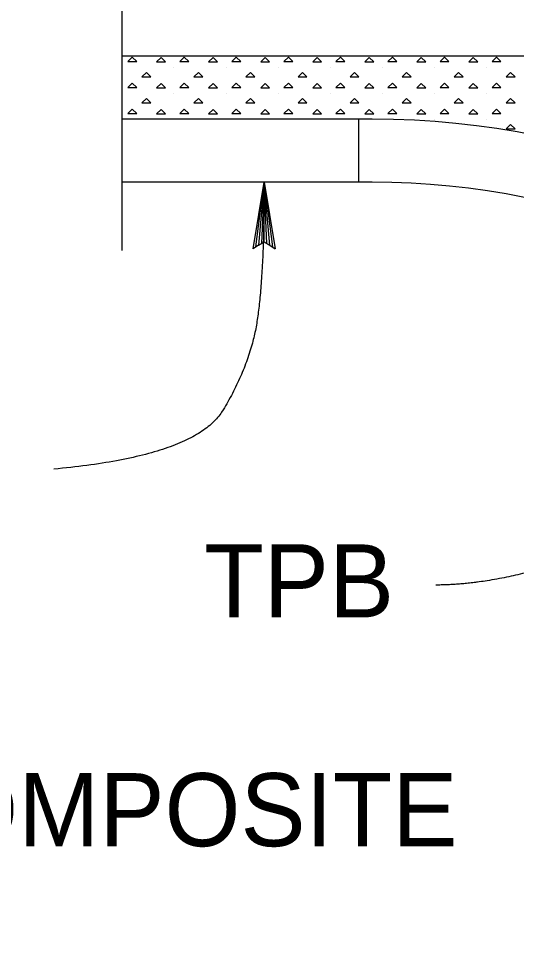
# Model space of a CAD drawing. Extents: x -893 to 867, y -474 to 712.
# Drawn here: x -650.9 to -601.4, y 1 to 92.2 of the extents above; entities that cross this region are included whole.
import ezdxf

# ---------------------------------------------------------------- set-up
doc = ezdxf.new("R2010")
doc.units = 0
for name, color, linetype in [('pp_PRESENTATION', 7, 'Continuous'), ('rd_EARTHWORK', 7, 'Continuous'), ('str_Concrete-A', 7, 'Continuous'), ('str_Text-A', 7, 'Continuous')]:
    doc.layers.add(name, color=color, linetype=linetype)

msp = doc.modelspace()

# ---------------------------------------------------------------- linework, layer by layer
at = {"layer": 'pp_PRESENTATION'}
msp.add_line((-640.587, 94.014), (-640.587, 69.243), dxfattribs=at)
at = {"layer": 'rd_EARTHWORK'}
for p, q in [((-640.01, 87.965), (-639.567, 88.408)), ((-640.01, 87.965), (-639.124, 87.965)), ((-639.567, 88.408), (-639.124, 87.965)), ((-637.145, 87.938), (-636.703, 88.381)), ((-637.145, 87.938), (-636.26, 87.938)), ((-636.703, 88.381), (-636.26, 87.938)), ((-634.843, 87.965), (-634.4, 88.408)), ((-634.843, 87.965), (-633.957, 87.965)), ((-634.4, 88.408), (-633.957, 87.965)), ((-631.978, 87.938), (-631.536, 88.381)), ((-631.978, 87.938), (-631.092, 87.938)), ((-631.536, 88.381), (-631.092, 87.938)), ((-629.676, 87.965), (-629.233, 88.408)), ((-629.676, 87.965), (-628.79, 87.965)), ((-629.233, 88.408), (-628.79, 87.965)), ((-626.811, 87.938), (-626.368, 88.381)), ((-626.811, 87.938), (-625.925, 87.938)), ((-626.368, 88.381), (-625.925, 87.938)), ((-624.508, 87.965), (-624.066, 88.408)), ((-624.508, 87.965), (-623.623, 87.965)), ((-624.066, 88.408), (-623.623, 87.965)), ((-621.644, 87.938), (-621.201, 88.381)), ((-621.644, 87.938), (-620.758, 87.938)), ((-621.201, 88.381), (-620.758, 87.938)), ((-619.341, 87.965), (-618.899, 88.408)), ((-619.341, 87.965), (-618.456, 87.965)), ((-618.899, 88.408), (-618.456, 87.965)), ((-616.477, 87.938), (-616.034, 88.381)), ((-616.477, 87.938), (-615.591, 87.938)), ((-616.034, 88.381), (-615.591, 87.938)), ((-614.174, 87.965), (-613.731, 88.408)), ((-614.174, 87.965), (-613.288, 87.965)), ((-613.731, 88.408), (-613.288, 87.965)), ((-611.309, 87.938), (-610.867, 88.381)), ((-611.309, 87.938), (-610.424, 87.938)), ((-610.867, 88.381), (-610.424, 87.938)), ((-609.007, 87.965), (-608.564, 88.408)), ((-609.007, 87.965), (-608.121, 87.965)), ((-608.564, 88.408), (-608.121, 87.965)), ((-606.142, 87.938), (-605.7, 88.381)), ((-606.142, 87.938), (-605.256, 87.938)), ((-605.7, 88.381), (-605.256, 87.938)), ((-603.84, 87.965), (-603.397, 88.408)), ((-603.84, 87.965), (-602.954, 87.965)), ((-603.397, 88.408), (-602.954, 87.965)), ((-640.587, 87.417), (-640.587, 87.417)), ((-640.587, 87.416), (-640.587, 87.417)), ((-638.608, 86.44), (-638.165, 86.883)), ((-638.165, 86.883), (-637.722, 86.44)), ((-635.42, 87.417), (-635.42, 87.417)), ((-635.42, 87.417), (-635.42, 87.417)), ((-635.42, 87.417), (-635.42, 87.417)), ((-635.42, 87.416), (-635.42, 87.417)), ((-633.44, 86.44), (-632.998, 86.883)), ((-632.998, 86.883), (-632.555, 86.44)), ((-630.253, 87.417), (-630.253, 87.417)), ((-630.253, 87.417), (-630.253, 87.417)), ((-630.253, 87.417), (-630.252, 87.417)), ((-630.253, 87.416), (-630.253, 87.417)), ((-628.273, 86.44), (-627.831, 86.883)), ((-627.831, 86.883), (-627.387, 86.44)), ((-625.086, 87.417), (-625.086, 87.417)), ((-625.086, 87.417), (-625.086, 87.417)), ((-625.086, 87.417), (-625.085, 87.417)), ((-625.086, 87.416), (-625.086, 87.417)), ((-623.106, 86.44), (-622.663, 86.883)), ((-622.663, 86.883), (-622.22, 86.44)), ((-619.919, 87.417), (-619.918, 87.417)), ((-619.918, 87.417), (-619.918, 87.417)), ((-619.918, 87.417), (-619.918, 87.417)), ((-619.918, 87.416), (-619.918, 87.417)), ((-617.939, 86.44), (-617.496, 86.883)), ((-617.496, 86.883), (-617.053, 86.44)), ((-614.752, 87.417), (-614.751, 87.417)), ((-614.751, 87.417), (-614.751, 87.417)), ((-614.751, 87.417), (-614.751, 87.417)), ((-614.751, 87.416), (-614.751, 87.417)), ((-612.772, 86.44), (-612.329, 86.883)), ((-612.329, 86.883), (-611.886, 86.44)), ((-609.584, 87.417), (-609.584, 87.417)), ((-609.584, 87.417), (-609.584, 87.417)), ((-609.584, 87.417), (-609.584, 87.417)), ((-609.584, 87.416), (-609.584, 87.417)), ((-607.604, 86.44), (-607.162, 86.883)), ((-607.162, 86.883), (-606.719, 86.44)), ((-604.417, 87.417), (-604.417, 87.417)), ((-604.417, 87.417), (-604.417, 87.417)), ((-604.417, 87.417), (-604.416, 87.417)), ((-604.417, 87.416), (-604.417, 87.417)), ((-602.437, 86.44), (-601.995, 86.883)), ((-601.995, 86.883), (-601.551, 86.44)), ((-640.01, 85.386), (-639.567, 85.828)), ((-639.567, 85.828), (-639.124, 85.386)), ((-638.608, 86.44), (-637.722, 86.44)), ((-637.145, 85.359), (-636.703, 85.802)), ((-636.703, 85.802), (-636.26, 85.359)), ((-634.843, 85.386), (-634.4, 85.828)), ((-634.4, 85.828), (-633.957, 85.386)), ((-633.44, 86.44), (-632.555, 86.44)), ((-631.978, 85.359), (-631.536, 85.802)), ((-631.536, 85.802), (-631.092, 85.359)), ((-629.676, 85.386), (-629.233, 85.828)), ((-629.233, 85.828), (-628.79, 85.386)), ((-628.273, 86.44), (-627.387, 86.44)), ((-626.811, 85.359), (-626.368, 85.802)), ((-626.368, 85.802), (-625.925, 85.359)), ((-624.508, 85.386), (-624.066, 85.828)), ((-624.066, 85.828), (-623.623, 85.386)), ((-623.106, 86.44), (-622.22, 86.44)), ((-621.644, 85.359), (-621.201, 85.802)), ((-621.201, 85.802), (-620.758, 85.359)), ((-619.341, 85.386), (-618.899, 85.828)), ((-618.899, 85.828), (-618.456, 85.386)), ((-617.939, 86.44), (-617.053, 86.44)), ((-616.477, 85.359), (-616.034, 85.802)), ((-616.034, 85.802), (-615.591, 85.359)), ((-614.174, 85.386), (-613.731, 85.828)), ((-613.731, 85.828), (-613.288, 85.386)), ((-612.772, 86.44), (-611.886, 86.44)), ((-611.309, 85.359), (-610.867, 85.802)), ((-610.867, 85.802), (-610.424, 85.359)), ((-609.007, 85.386), (-608.564, 85.828)), ((-608.564, 85.828), (-608.121, 85.386)), ((-607.604, 86.44), (-606.719, 86.44)), ((-606.142, 85.359), (-605.7, 85.802)), ((-605.7, 85.802), (-605.256, 85.359)), ((-603.84, 85.386), (-603.397, 85.828)), ((-603.397, 85.828), (-602.954, 85.386)), ((-602.437, 86.44), (-601.551, 86.44)), ((-640.01, 85.386), (-639.124, 85.386)), ((-637.145, 85.359), (-636.26, 85.359)), ((-634.843, 85.386), (-633.957, 85.386)), ((-631.978, 85.359), (-631.092, 85.359)), ((-629.676, 85.386), (-628.79, 85.386)), ((-626.811, 85.359), (-625.925, 85.359)), ((-624.508, 85.386), (-623.623, 85.386)), ((-621.644, 85.359), (-620.758, 85.359)), ((-619.341, 85.386), (-618.456, 85.386)), ((-616.477, 85.359), (-615.591, 85.359)), ((-614.174, 85.386), (-613.288, 85.386)), ((-611.309, 85.359), (-610.424, 85.359)), ((-609.007, 85.386), (-608.121, 85.386)), ((-606.142, 85.359), (-605.256, 85.359)), ((-603.84, 85.386), (-602.954, 85.386)), ((-640.587, 84.838), (-640.587, 84.838)), ((-640.587, 84.837), (-640.587, 84.838)), ((-638.608, 83.861), (-638.165, 84.304)), ((-638.165, 84.304), (-637.722, 83.861)), ((-635.42, 84.838), (-635.42, 84.838)), ((-635.42, 84.838), (-635.42, 84.838)), ((-635.42, 84.838), (-635.42, 84.838)), ((-635.42, 84.837), (-635.42, 84.838)), ((-633.44, 83.861), (-632.998, 84.304)), ((-632.998, 84.304), (-632.555, 83.861)), ((-630.253, 84.838), (-630.253, 84.838)), ((-630.253, 84.838), (-630.253, 84.838)), ((-630.253, 84.838), (-630.252, 84.838)), ((-630.253, 84.837), (-630.253, 84.838)), ((-628.273, 83.861), (-627.831, 84.304)), ((-627.831, 84.304), (-627.387, 83.861)), ((-625.086, 84.838), (-625.086, 84.838)), ((-625.086, 84.838), (-625.086, 84.838)), ((-625.086, 84.838), (-625.085, 84.838)), ((-625.086, 84.837), (-625.086, 84.838)), ((-623.106, 83.861), (-622.663, 84.304)), ((-622.663, 84.304), (-622.22, 83.861)), ((-619.919, 84.838), (-619.918, 84.838)), ((-619.918, 84.838), (-619.918, 84.838)), ((-619.918, 84.838), (-619.918, 84.838)), ((-619.918, 84.837), (-619.918, 84.838)), ((-617.939, 83.861), (-617.496, 84.304)), ((-617.496, 84.304), (-617.053, 83.861)), ((-614.752, 84.838), (-614.751, 84.838)), ((-614.751, 84.838), (-614.751, 84.838)), ((-614.751, 84.838), (-614.751, 84.838)), ((-614.751, 84.837), (-614.751, 84.838)), ((-612.772, 83.861), (-612.329, 84.304)), ((-612.329, 84.304), (-611.886, 83.861)), ((-609.584, 84.838), (-609.584, 84.838)), ((-609.584, 84.838), (-609.584, 84.838)), ((-609.584, 84.838), (-609.584, 84.838)), ((-609.584, 84.837), (-609.584, 84.838)), ((-607.604, 83.861), (-607.162, 84.304)), ((-607.162, 84.304), (-606.719, 83.861)), ((-604.417, 84.838), (-604.417, 84.838)), ((-604.417, 84.838), (-604.417, 84.838)), ((-604.417, 84.838), (-604.416, 84.838)), ((-604.417, 84.837), (-604.417, 84.838)), ((-602.437, 83.861), (-601.995, 84.304)), ((-601.995, 84.304), (-601.551, 83.861)), ((-640.01, 82.807), (-639.567, 83.249)), ((-639.567, 83.249), (-639.124, 82.807)), ((-638.608, 83.861), (-637.722, 83.861)), ((-637.145, 82.78), (-636.703, 83.223)), ((-636.703, 83.223), (-636.26, 82.78)), ((-634.843, 82.807), (-634.4, 83.249)), ((-634.4, 83.249), (-633.957, 82.807)), ((-633.44, 83.861), (-632.555, 83.861)), ((-631.978, 82.78), (-631.536, 83.223)), ((-631.536, 83.223), (-631.092, 82.78)), ((-629.676, 82.807), (-629.233, 83.249)), ((-629.233, 83.249), (-628.79, 82.807)), ((-628.273, 83.861), (-627.387, 83.861)), ((-626.811, 82.78), (-626.368, 83.223)), ((-626.368, 83.223), (-625.925, 82.78)), ((-624.508, 82.807), (-624.066, 83.249)), ((-624.066, 83.249), (-623.623, 82.807)), ((-623.106, 83.861), (-622.22, 83.861)), ((-621.644, 82.78), (-621.201, 83.223)), ((-621.201, 83.223), (-620.758, 82.78)), ((-619.341, 82.807), (-618.899, 83.249)), ((-618.899, 83.249), (-618.456, 82.807)), ((-617.939, 83.861), (-617.053, 83.861)), ((-616.477, 82.78), (-616.034, 83.223)), ((-616.034, 83.223), (-615.591, 82.78)), ((-614.174, 82.807), (-613.731, 83.249)), ((-613.731, 83.249), (-613.288, 82.807)), ((-612.772, 83.861), (-611.886, 83.861)), ((-611.309, 82.78), (-610.867, 83.223)), ((-610.867, 83.223), (-610.424, 82.78)), ((-609.007, 82.807), (-608.564, 83.249)), ((-608.564, 83.249), (-608.121, 82.807)), ((-607.604, 83.861), (-606.719, 83.861)), ((-606.142, 82.78), (-605.7, 83.223)), ((-605.7, 83.223), (-605.256, 82.78)), ((-603.84, 82.807), (-603.397, 83.249)), ((-603.397, 83.249), (-602.954, 82.807)), ((-602.437, 83.861), (-601.551, 83.861)), ((-640.587, 82.259), (-640.587, 82.259)), ((-640.01, 82.807), (-639.124, 82.807)), ((-637.145, 82.78), (-636.26, 82.78)), ((-635.42, 82.259), (-635.42, 82.259)), ((-635.42, 82.259), (-635.42, 82.259)), ((-635.42, 82.259), (-635.42, 82.259)), ((-634.843, 82.807), (-633.957, 82.807)), ((-631.978, 82.78), (-631.092, 82.78)), ((-630.253, 82.259), (-630.253, 82.259)), ((-630.253, 82.259), (-630.253, 82.259)), ((-630.253, 82.259), (-630.252, 82.259)), ((-629.676, 82.807), (-628.79, 82.807)), ((-626.811, 82.78), (-625.925, 82.78)), ((-625.086, 82.259), (-625.086, 82.259)), ((-625.086, 82.259), (-625.086, 82.259)), ((-625.086, 82.259), (-625.085, 82.259)), ((-624.508, 82.807), (-623.623, 82.807)), ((-621.644, 82.78), (-620.758, 82.78)), ((-619.919, 82.259), (-619.918, 82.259)), ((-619.918, 82.259), (-619.918, 82.259)), ((-619.918, 82.259), (-619.918, 82.259)), ((-619.341, 82.807), (-618.456, 82.807)), ((-616.477, 82.78), (-615.591, 82.78)), ((-614.752, 82.259), (-614.751, 82.259)), ((-614.751, 82.259), (-614.751, 82.259)), ((-614.751, 82.259), (-614.751, 82.259)), ((-614.751, 82.258), (-614.751, 82.259)), ((-614.174, 82.807), (-613.288, 82.807)), ((-611.309, 82.78), (-610.424, 82.78)), ((-609.584, 82.259), (-609.584, 82.259)), ((-609.584, 82.259), (-609.584, 82.259)), ((-609.584, 82.259), (-609.584, 82.259)), ((-609.584, 82.258), (-609.584, 82.259)), ((-609.007, 82.807), (-608.121, 82.807)), ((-606.142, 82.78), (-605.256, 82.78)), ((-604.417, 82.259), (-604.417, 82.259)), ((-604.417, 82.259), (-604.417, 82.259)), ((-604.417, 82.259), (-604.416, 82.259)), ((-604.417, 82.258), (-604.417, 82.259)), ((-603.84, 82.807), (-602.954, 82.807)), ((-602.437, 81.282), (-601.995, 81.725)), ((-602.437, 81.282), (-601.551, 81.282)), ((-601.995, 81.725), (-601.551, 81.282))]:
    msp.add_line(p, q, dxfattribs=at)
at = {"layer": 'str_Concrete-A'}
for p, q in [((-541.23, 88.511), (-640.587, 88.511)), ((-615.734, 82.259), (-640.587, 82.259)), ((-617.085, 82.259), (-617.085, 76.007)), ((-615.734, 76.007), (-640.587, 76.007))]:
    msp.add_line(p, q, dxfattribs=at)
for radius in [81.276, 75.024]:
    msp.add_arc((-615.734, 0.982), radius, 0, 90, dxfattribs=at)
at = {"layer": 'str_Text-A'}
for p, q in [((-627.573, 69.406), (-626.471, 76.007)), ((-627.297, 69.576), (-626.471, 76.007)), ((-626.471, 76.007), (-627.022, 69.746)), ((-626.471, 76.007), (-626.747, 69.916)), ((-626.471, 70.085), (-626.471, 76.007)), ((-626.471, 76.007), (-625.368, 69.406)), ((-625.92, 69.746), (-626.471, 76.007)), ((-626.195, 69.916), (-626.471, 76.007)), ((-626.471, 76.007), (-625.644, 69.576)), ((-627.022, 69.746), (-627.573, 69.406)), ((-627.022, 69.746), (-626.471, 70.085)), ((-626.471, 70.085), (-625.92, 69.746)), ((-625.92, 69.746), (-625.368, 69.406))]:
    msp.add_line(p, q, dxfattribs=at)
for points in [[(-555.472, 83.374), (-558.742, 69.643), (-581.631, 44.227), (-601.952, 36.048), (-609.426, 36.048)], [(-626.471, 76.007), (-626.471, 66.866), (-627.835, 57.846), (-633.351, 48.83), (-647.338, 47.544)]]:
    msp.add_open_spline(points, degree=2, dxfattribs=at)

# ---------------------------------------------------------------- texts
for s, height, p in [('TPB', 7.247, (-632.421, 32.839)), ('GEOCOMPOSITE ', 7.24702, (-686.968, 10.145))]:
    msp.add_text(s, height=height, dxfattribs=at).set_placement(p)

doc.saveas('drawing.dxf')
